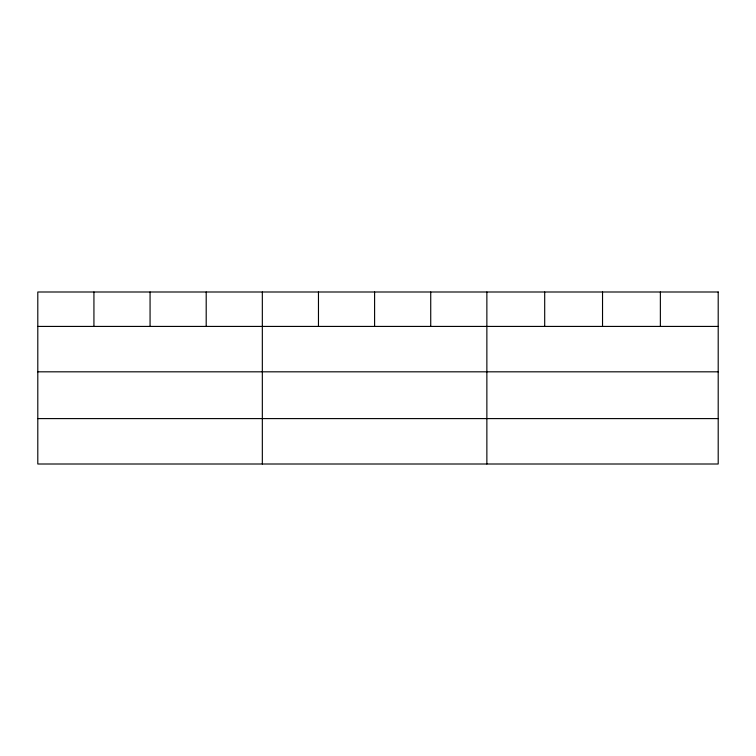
<?xml version="1.0" encoding="UTF-8"?>
<svg xmlns="http://www.w3.org/2000/svg" width="756" height="756" viewBox="0 0 756 756"><rect width="100%" height="100%" fill="white"/><g stroke="black" fill="none" stroke-linecap="round" stroke-linejoin="round"><path stroke-width="1.13" d="M37.8 326.422L718.2 326.422M37.8 371.82L718.2 371.82M37.8 418.597L718.2 418.597M660.366 291.996L660.366 326.422M602.532 291.996L602.532 326.422M544.698 291.996L544.698 326.422M486.864 291.996L486.864 464.004M430.731 291.996L430.731 326.422M374.598 291.996L374.598 326.422M318.465 291.996L318.465 326.422M262.332 291.996L262.332 464.004M206.199 291.996L206.199 326.422M150.066 291.996L150.066 326.422M93.933 291.996L93.933 326.422M718.2 291.996L37.8 291.996L37.8 464.004L718.2 464.004L718.2 291.996"/></g></svg>
